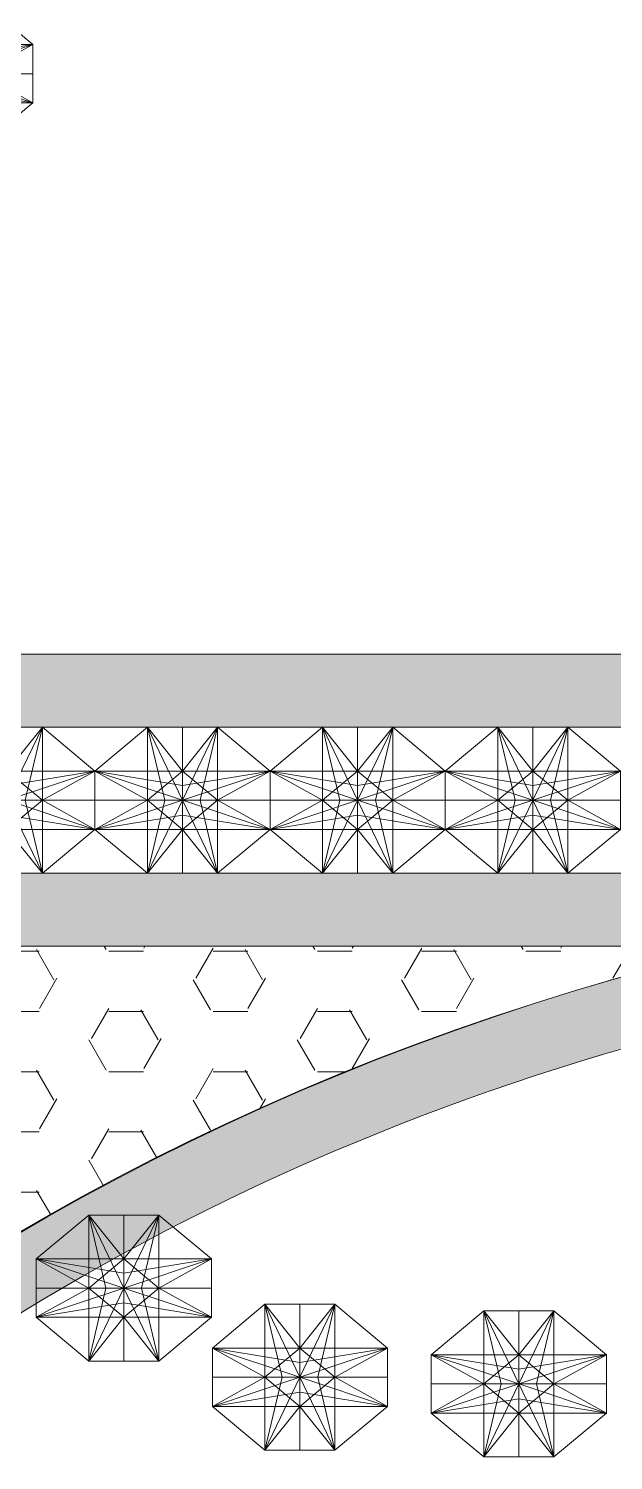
# Model space of a CAD drawing. Header units: inches. Extents: x 193287 to 241687, y 437648 to 550079.
# Drawn here: x 234555.34 to 234575.37, y 465362 to 465411.05 of the extents above; entities that cross this region are included whole.
import ezdxf

# ---------------------------------------------------------------- set-up
doc = ezdxf.new("R2010")
doc.units = ezdxf.units.IN
doc.header["$MEASUREMENT"] = 0
doc.linetypes.add('HIDDEN', pattern=[0.375, 0.25, -0.125])
doc.layers.add('CQ SPOT DETAIL DIMENSION', color=9, linetype='Continuous')
doc.layers.add('E-LITE-FIXT-NORM-CEILING', color=3, linetype='Continuous')

# ---------------------------------------------------------------- blocks, each defined once
blk = doc.blocks.new('OCTAGON')
at = {"color": 4, "lineweight": 0}
for p, q in [((-4.999999999974534, 12.5), (-4.999999999974534, -12.5)), ((-4.999999999978171, 12.49999999999772), (2.54659e-11, 5.000000000000452)), ((-4.999999999974534, 12.49999999999045), (-2.535666767445944, -1.3642e-12)), ((3.27418e-11, 0), (-4.999999999978171, 12.49999999999772)), ((2.54659e-11, 12.5), (2.54659e-11, -12.5)), ((5.000000000029104, 12.50000000000045), (2.91038e-11, 5.000000000000452)), ((2.54659e-11, 0), (5.000000000029104, 12.50000000000045)), ((5.000000000025464, 12.49999999999318), (2.535666767504153, 0)), ((5.000000000025464, 12.5), (5.000000000025464, -12.5)), ((-12.49999999997453, 5), (12.50000000002546, 5)), ((-12.49999999997817, 5.000000000007275), (-4.99999999998181, 0)), ((-12.49999999997089, 5.000000000003636), (2.18279e-11, 2.535666767471411)), ((1.81899e-11, -7.276000000000001e-12), (-12.49999999997817, 5.000000000007275)), ((12.50000000002183, 5.000000000003636), (2.91038e-11, 2.535666767471411)), ((3.27418e-11, -7.276000000000001e-12), (12.5000000000291, 5.000000000007275)), ((12.5000000000291, 5.000000000007275), (5.000000000032742, 0)), ((-12.49999999997453, 0), (12.50000000002546, 0)), ((1.81899e-11, 0), (-12.49999999998181, -5)), ((-4.999999999974534, -12.49999999999045), (-2.535666767445944, 1.3642e-12)), ((3.27418e-11, 0), (-4.999999999978171, -12.49999999999772)), ((2.54659e-11, 0), (5.000000000029104, -12.50000000000045)), ((3.27418e-11, 0), (12.50000000003274, -5)), ((5.000000000025464, -12.49999999999318), (2.535666767504153, 0)), ((-12.49999999998181, -5), (-4.99999999998181, -3.638e-12)), ((12.50000000003274, -5), (5.000000000032742, -3.638e-12)), ((-12.49999999997453, -4.999999999996362), (1.81899e-11, -2.535666767478685)), ((12.50000000002546, -4.999999999996362), (3.27418e-11, -2.535666767478685)), ((-12.49999999997453, -5), (12.50000000002546, -5)), ((-4.999999999978171, -12.49999999999772), (2.54659e-11, -5.000000000000452)), ((5.000000000029104, -12.50000000000045), (2.91038e-11, -5.000000000000452))]:
    blk.add_line(p, q, dxfattribs=at)
for points in [[(-4.999999999974534, 12.5), (5.000000000029104, 12.50000000000045), (12.50000000002546, 5), (12.50000000002546, -5), (5.000000000025464, -12.5), (-4.999999999970896, -12.49999999999954), (-12.49999999997453, -5), (-12.49999999997453, 5), (-4.999999999974534, 12.5)], [(-4.999999999974534, 1.3642e-12), (2.54659e-11, 4.999999999994996), (5.000000000032742, -3.638e-12), (2.54659e-11, -4.999999999994996), (-4.99999999998181, -3.638e-12)]]:
    blk.add_lwpolyline(points, dxfattribs=at)
blk = doc.blocks.new('COLIER')
at = {"color": 4, "lineweight": 0}
for p, q in [((8037.864657836374, 3190.181760112687), (8031.864657836377, 3184.181760112687)), ((8037.864657836378, 3190.181760112686), (8037.864657836378, 3170.181760112687)), ((8045.86465783638, 3190.181760112686), (8037.864657836374, 3190.181760112687)), ((8037.864657836374, 3190.181760112687), (8041.864657836374, 3184.181760112687)), ((8037.864657836378, 3190.181760112682), (8039.836124422395, 3180.181760112687)), ((8041.864657836377, 3180.181760112687), (8037.864657836374, 3190.181760112687)), ((8041.864657836377, 3190.181760112686), (8041.864657836377, 3170.181760112687)), ((8045.86465783638, 3190.181760112685), (8041.864657836377, 3184.181760112687)), ((8041.864657836372, 3180.181760112687), (8045.86465783638, 3190.181760112685)), ((8045.86465783638, 3190.181760112679), (8043.893191250354, 3180.181760112687)), ((8045.86465783638, 3190.181760112686), (8045.86465783638, 3170.181760112687)), ((8051.864657836381, 3184.181760112687), (8045.86465783638, 3190.181760112686)), ((8051.864657836381, 3184.181760112687), (8031.864657836377, 3184.181760112687)), ((8031.864657836377, 3184.181760112687), (8031.864657836377, 3176.181760112687)), ((8031.864657836374, 3184.181760112692), (8037.86465783637, 3180.181760112687)), ((8031.864657836381, 3184.18176011269), (8041.864657836374, 3182.210293526664)), ((8041.864657836372, 3180.181760112681), (8031.864657836374, 3184.181760112692)), ((8041.864657836377, 3184.181760112683), (8037.86465783637, 3180.181760112684)), ((8051.864657836373, 3184.18176011269), (8041.864657836381, 3182.210293526664)), ((8041.864657836383, 3180.181760112681), (8051.864657836381, 3184.181760112692)), ((8045.86465783638, 3180.181760112688), (8041.864657836377, 3184.181760112683)), ((8051.864657836381, 3184.181760112692), (8045.864657836384, 3180.181760112687)), ((8051.864657836381, 3176.181760112687), (8051.864657836381, 3184.181760112687)), ((8051.864657836381, 3180.181760112687), (8031.864657836377, 3180.181760112687)), ((8031.86465783637, 3176.181760112687), (8037.86465783637, 3180.181760112684)), ((8041.864657836372, 3180.181760112687), (8031.86465783637, 3176.181760112687)), ((8037.864657836378, 3170.181760112693), (8039.836124422395, 3180.181760112687)), ((8041.864657836377, 3180.181760112687), (8037.864657836374, 3170.181760112687)), ((8037.86465783637, 3180.181760112684), (8041.864657836377, 3176.181760112691)), ((8041.864657836372, 3180.181760112687), (8045.86465783638, 3170.181760112689)), ((8041.864657836383, 3180.181760112687), (8051.864657836381, 3176.181760112687)), ((8041.864657836377, 3176.181760112691), (8045.864657836384, 3180.181760112684)), ((8045.86465783638, 3170.181760112695), (8043.893191250354, 3180.181760112688)), ((8051.864657836381, 3176.181760112687), (8045.864657836384, 3180.181760112684)), ((8031.864657836377, 3176.18176011269), (8041.864657836372, 3178.153226698704)), ((8051.864657836381, 3176.18176011269), (8041.864657836383, 3178.153226698704)), ((7992.755274657918, 3177.048049391507), (7986.755274657922, 3171.048049391507)), ((7992.755274657922, 3177.048049391507), (7992.755274657922, 3157.048049391507)), ((8000.755274657922, 3177.048049391507), (7992.755274657918, 3177.048049391507)), ((7992.755274657918, 3177.048049391507), (7996.755274657918, 3171.048049391507)), ((7992.755274657922, 3177.048049391502), (7994.726741243941, 3167.048049391507)), ((7996.755274657925, 3167.048049391507), (7992.755274657918, 3177.048049391507)), ((7996.755274657925, 3177.048049391507), (7996.755274657925, 3157.048049391507)), ((8000.755274657924, 3177.048049391505), (7996.755274657925, 3171.048049391507)), ((7996.755274657916, 3167.048049391507), (8000.755274657924, 3177.048049391505)), ((8000.755274657922, 3177.048049391499), (7998.783808071899, 3167.048049391506)), ((8000.755274657922, 3177.048049391507), (8000.755274657922, 3157.048049391507)), ((8006.755274657924, 3171.048049391507), (8000.755274657922, 3177.048049391507)), ((8017.749930542079, 3177.964188720402), (8011.749930542082, 3171.964188720402)), ((8017.749930542082, 3177.964188720402), (8017.749930542082, 3157.964188720403)), ((8025.749930542082, 3177.964188720402), (8017.749930542079, 3177.964188720402)), ((8017.749930542079, 3177.964188720402), (8021.749930542078, 3171.964188720402)), ((8017.749930542082, 3177.964188720396), (8019.721397128099, 3167.964188720402)), ((8021.749930542083, 3167.964188720402), (8017.749930542079, 3177.964188720402)), ((8021.749930542083, 3177.964188720402), (8021.749930542083, 3157.964188720403)), ((8025.749930542085, 3177.9641887204), (8021.749930542083, 3171.964188720402)), ((8021.749930542076, 3167.964188720402), (8025.749930542085, 3177.9641887204)), ((8025.749930542082, 3177.964188720395), (8023.77846395606, 3167.964188720401)), ((8025.749930542082, 3177.964188720402), (8025.749930542082, 3157.964188720403)), ((8031.749930542082, 3171.964188720402), (8025.749930542082, 3177.964188720402)), ((8051.864657836381, 3176.181760112687), (8031.864657836377, 3176.181760112687)), ((8031.864657836377, 3176.181760112687), (8037.864657836378, 3170.181760112687)), ((8037.864657836374, 3170.181760112687), (8041.864657836374, 3176.181760112687)), ((8045.86465783638, 3170.181760112689), (8041.864657836377, 3176.181760112687)), ((8045.864657836373, 3170.181760112689), (8051.864657836381, 3176.181760112687)), ((8031.749930542082, 3171.964188720402), (8011.749930542082, 3171.964188720402)), ((8011.749930542082, 3171.964188720402), (8011.749930542082, 3163.964188720403)), ((8011.749930542078, 3171.964188720407), (8017.749930542076, 3167.964188720402)), ((8011.749930542086, 3171.964188720405), (8021.749930542078, 3169.992722134379)), ((8021.749930542076, 3167.964188720396), (8011.749930542078, 3171.964188720407)), ((8021.749930542083, 3171.964188720398), (8017.749930542076, 3167.964188720399)), ((8031.74993054208, 3171.964188720405), (8021.749930542085, 3169.992722134379)), ((8021.749930542089, 3167.964188720396), (8031.749930542085, 3171.964188720407)), ((8025.749930542082, 3167.964188720403), (8021.749930542083, 3171.964188720398)), ((8031.749930542085, 3171.964188720407), (8025.749930542087, 3167.964188720402)), ((8031.749930542082, 3163.964188720403), (8031.749930542082, 3171.964188720402)), ((8006.755274657924, 3171.048049391507), (7986.755274657922, 3171.048049391507)), ((7986.755274657922, 3171.048049391507), (7986.755274657922, 3163.048049391508)), ((7986.755274657919, 3171.048049391512), (7992.755274657916, 3167.048049391507)), ((7986.755274657925, 3171.04804939151), (7996.755274657918, 3169.076582805484)), ((7996.755274657916, 3167.048049391501), (7986.755274657919, 3171.048049391512)), ((7996.755274657925, 3171.048049391504), (7992.755274657916, 3167.048049391504)), ((8006.755274657918, 3171.04804939151), (7996.755274657925, 3169.076582805484)), ((7996.755274657928, 3167.048049391501), (8006.755274657924, 3171.048049391512)), ((8000.755274657922, 3167.048049391508), (7996.755274657925, 3171.048049391504)), ((8006.755274657924, 3171.048049391512), (8000.755274657929, 3167.048049391507)), ((8006.755274657924, 3163.048049391508), (8006.755274657924, 3171.048049391507)), ((8037.864657836378, 3170.181760112687), (8045.864657836373, 3170.181760112689)), ((8006.755274657924, 3167.048049391507), (7986.755274657922, 3167.048049391507)), ((7986.755274657916, 3163.048049391508), (7992.755274657916, 3167.048049391504)), ((7996.755274657916, 3167.048049391507), (7986.755274657916, 3163.048049391508)), ((7992.755274657922, 3157.048049391513), (7994.726741243941, 3167.048049391507)), ((7996.755274657925, 3167.048049391507), (7992.755274657918, 3157.048049391507)), ((7992.755274657916, 3167.048049391504), (7996.755274657925, 3163.048049391511)), ((7996.755274657916, 3167.048049391507), (8000.755274657924, 3157.048049391509)), ((7996.755274657928, 3167.048049391507), (8006.755274657929, 3163.048049391508)), ((7996.755274657925, 3163.048049391511), (8000.755274657929, 3167.048049391504)), ((8000.755274657922, 3157.048049391515), (7998.783808071899, 3167.048049391508)), ((8006.755274657929, 3163.048049391508), (8000.755274657929, 3167.048049391504)), ((8031.749930542082, 3167.964188720402), (8011.749930542082, 3167.964188720402)), ((8011.749930542076, 3163.964188720403), (8017.749930542076, 3167.964188720399)), ((8021.749930542076, 3167.964188720402), (8011.749930542076, 3163.964188720403)), ((8017.749930542082, 3157.964188720407), (8019.721397128099, 3167.964188720402)), ((8021.749930542083, 3167.964188720402), (8017.749930542079, 3157.964188720403)), ((8017.749930542076, 3167.964188720399), (8021.749930542083, 3163.964188720406)), ((8021.749930542076, 3167.964188720402), (8025.749930542085, 3157.964188720404)), ((8021.749930542089, 3167.964188720402), (8031.749930542089, 3163.964188720403)), ((8021.749930542083, 3163.964188720406), (8025.749930542087, 3167.964188720399)), ((8025.749930542082, 3157.964188720411), (8023.77846395606, 3167.964188720403)), ((8031.749930542089, 3163.964188720403), (8025.749930542087, 3167.964188720399)), ((7986.755274657922, 3163.04804939151), (7996.755274657916, 3165.019515977524)), ((8006.755274657924, 3163.04804939151), (7996.755274657928, 3165.019515977524)), ((8011.749930542082, 3163.964188720405), (8021.749930542076, 3165.935655306419)), ((8031.749930542082, 3163.964188720405), (8021.749930542089, 3165.935655306419)), ((8031.749930542082, 3163.964188720403), (8011.749930542082, 3163.964188720403)), ((8011.749930542082, 3163.964188720403), (8017.749930542082, 3157.964188720403)), ((8017.749930542079, 3157.964188720403), (8021.749930542078, 3163.964188720402)), ((8025.749930542085, 3157.964188720404), (8021.749930542083, 3163.964188720402)), ((8025.74993054208, 3157.964188720403), (8031.749930542082, 3163.964188720403)), ((8006.755274657924, 3163.048049391508), (7986.755274657922, 3163.048049391508)), ((7986.755274657922, 3163.048049391508), (7992.755274657922, 3157.048049391507)), ((7992.755274657918, 3157.048049391507), (7996.755274657918, 3163.048049391507)), ((8000.755274657924, 3157.048049391509), (7996.755274657925, 3163.048049391507)), ((8000.755274657919, 3157.048049391509), (8006.755274657924, 3163.048049391508)), ((7992.755274657922, 3157.048049391507), (8000.755274657919, 3157.048049391509)), ((8017.749930542082, 3157.964188720403), (8025.74993054208, 3157.964188720403))]:
    blk.add_line(p, q, dxfattribs=at)
blk = doc.blocks.new('COLIER4')
at = {"color": 4, "lineweight": 0}
for p, q in [((7937.090525319296, 3217.710904059848), (7931.090525319298, 3211.710904059847)), ((7951.0905253193, 3211.710904059847), (7931.090525319298, 3211.710904059847)), ((7931.090525319298, 3211.710904059847), (7931.090525319298, 3203.710904059847)), ((7931.090525319294, 3211.710904059853), (7937.090525319293, 3207.710904059847)), ((7931.090525319301, 3211.71090405985), (7941.090525319296, 3209.739437473825)), ((7941.090525319293, 3207.710904059843), (7931.090525319294, 3211.710904059853)), ((7951.0905253193, 3207.710904059847), (7931.090525319298, 3207.710904059847)), ((7931.090525319293, 3203.710904059847), (7937.090525319293, 3207.710904059844)), ((7941.090525319293, 3207.710904059847), (7931.090525319293, 3203.710904059847)), ((7931.090525319298, 3203.71090405985), (7941.090525319293, 3205.682370645865)), ((7951.0905253193, 3203.710904059847), (7931.090525319298, 3203.710904059847)), ((7931.090525319298, 3203.710904059847), (7937.0905253193, 3197.710904059848))]:
    blk.add_line(p, q, dxfattribs=at)
blk = doc.blocks.new('CH20')
h = blk.add_hatch(color=2)
h.set_gradient(color1=(255, 255, 0), color2=(168, 168, 0), one_color=1, tint=0.3300000131130219, name='INVCYLINDER')
h.paths.add_polyline_path([(500, -119.3550845054669), (-232.0044527465871, -119.3550845054669, -0.160033235706414), (-240.0565307318393, -129.3550845054669), (500, -129.3550845054669)])
h = blk.add_hatch(color=2)
h.set_gradient(color1=(255, 255, 0), color2=(168, 168, 0), one_color=1, tint=0.3300000131130219, name='INVCYLINDER')
h.paths.add_polyline_path([(500, -119.3550845054669), (58.428593293218, -119.3550845054669, -0.1600332357064051), (50.37651530796575, -129.3550845054669), (54.00000000000365, -129.3550845054669), (500, -129.3550845054669)])
h = blk.add_hatch(color=2)
h.set_gradient(color1=(255, 255, 0), color2=(168, 168, 0), one_color=1, tint=0.3300000131130219, name='INVCYLINDER')
h.paths.add_polyline_path([(500, -149.3550845054669), (-500, -149.3550845054669), (-500, -159.3550845054669), (500, -159.3550845054669)])
at = {"lineweight": 0, "true_color": 0xc6ecec}
h = blk.add_hatch(dxfattribs=at)
h.set_pattern_fill('HEX', color=254, scale=1.25, style=0)
h.set_pattern_definition([(0, (-8405.160711264965, -2014.935615918386), (0, 6.874074999999998), [3.96875, -7.9375]), (120, (-8405.160711264965, -2014.935615918386), (-5.953123577519512, -3.437037499999997), [3.968749999999996, -7.937499999999996]), (59.99999999999999, (-8401.191961264965, -2014.935615918386), (-5.953123577519512, 3.4370375), [3.96875, -7.9375])])
edge = h.paths.add_edge_path()
edge.add_line((209.1028330644549, -159.3550845054669), (433.7240867062137, -159.3550845054669))
edge.add_arc((507.3907139681687, -419.5156607540647), 270.3891591875569, 105.8099102582053, 171.4583222483585)
edge.add_line((240.0006888708667, -379.3550845054668), (124.9999999999927, -379.3550845054668))
edge.add_arc((507.3504011370678, -399.4464876610436), 382.8779096924251, 141.1656889872266, 176.9920396736904, ccw=False)
h = blk.add_hatch(color=2)
h.set_gradient(color1=(255, 255, 0), color2=(102, 102, 0), rotation=45, one_color=1, tint=0.2000000029802322, name='CYLINDER')
edge = h.paths.add_edge_path()
edge.add_line((240.0006888708522, -379.3550845055252), (249.9999999999927, -379.3550845055252))
edge.add_arc((504.253742179513, -416.2343369821865), 256.9144695721272, 90.94869164532412, 171.7468627940758, ccw=False)
edge.add_line((500, -159.3550845054669), (433.7240867062062, -159.3550845054669))
edge.add_arc((506.7909451392188, -418.987527774705), 269.7179478626209, 105.7178878847662, 171.5503446218094)
at = {"color": 2, "lineweight": 0}
for points in [[(500, -119.3550845054669), (-500, -119.3550845054669), (-500, -159.3550845054669), (500, -159.3550845054669)], [(500, -129.3550845054669), (-500, -129.3550845054669), (-500, -149.3550845054669), (500, -149.3550845054669)]]:
    blk.add_lwpolyline(points, close=True, dxfattribs=at)
for points in [[(209.1028330644549, -159.3550845054669), (433.7240867062137, -159.3550845054669, 0.2945455545261208), (240.0006888708667, -379.3550845054668), (124.9999999999927, -379.3550845054668, -0.1576078382233799), (209.1028330644549, -159.3550845054669, -0.6828826451157854)], [(240.0006888708522, -379.3550845055252), (249.9999999999927, -379.3550845055252, -0.3679193001930006), (500, -159.3550845054669), (433.7240867062098, -159.3550845054669, 0.2954184778805842), (240.0006888708522, -379.3550845055252, 3.99938866e-08)]]:
    blk.add_lwpolyline(points, format="xyb", dxfattribs=at)
at = {"color": 2, "xscale": -1}
for name, p in [('COLIER4', (8283.991326493204, -3247.508419925245)), ('COLIER', (8405.160711264969, -3386.374570077234))]:
    blk.add_blockref(name, p, dxfattribs=at)
at = {"color": 2, "lineweight": 0, "xscale": -0.7999999999992724, "yscale": 0.7999999999992724, "zscale": 0.8}
for p in [(350.0000000000292, -139.3550845054669), (370.0000000000292, -139.3550845054669), (390.0000000000292, -139.3550845054669), (410.000000000029, -139.3550845054669)]:
    blk.add_blockref('OCTAGON', p, dxfattribs=at)
blk = doc.blocks.new('CH21')
at = {"color": 2, "lineweight": 0, "xscale": 1.199999999999999}
blk.add_blockref('CH20', (-28212.40102377517, 10805.44947337786), dxfattribs=at)
blk = doc.blocks.new('SMDS')
at = {"layer": 'E-LITE-FIXT-NORM-CEILING', "linetype": 'HIDDEN', "xscale": 0.25, "yscale": 0.25, "zscale": 0.25}
blk.add_blockref('CH21', (391895.0770739196, 476521.5739663898), dxfattribs=at)

msp = doc.modelspace()

# ---------------------------------------------------------------- block references
at = {"layer": 'CQ SPOT DETAIL DIMENSION'}
msp.add_blockref('SMDS', (-150392.3675674785, -13803.48223888048), dxfattribs=at)

doc.saveas('drawing.dxf')
